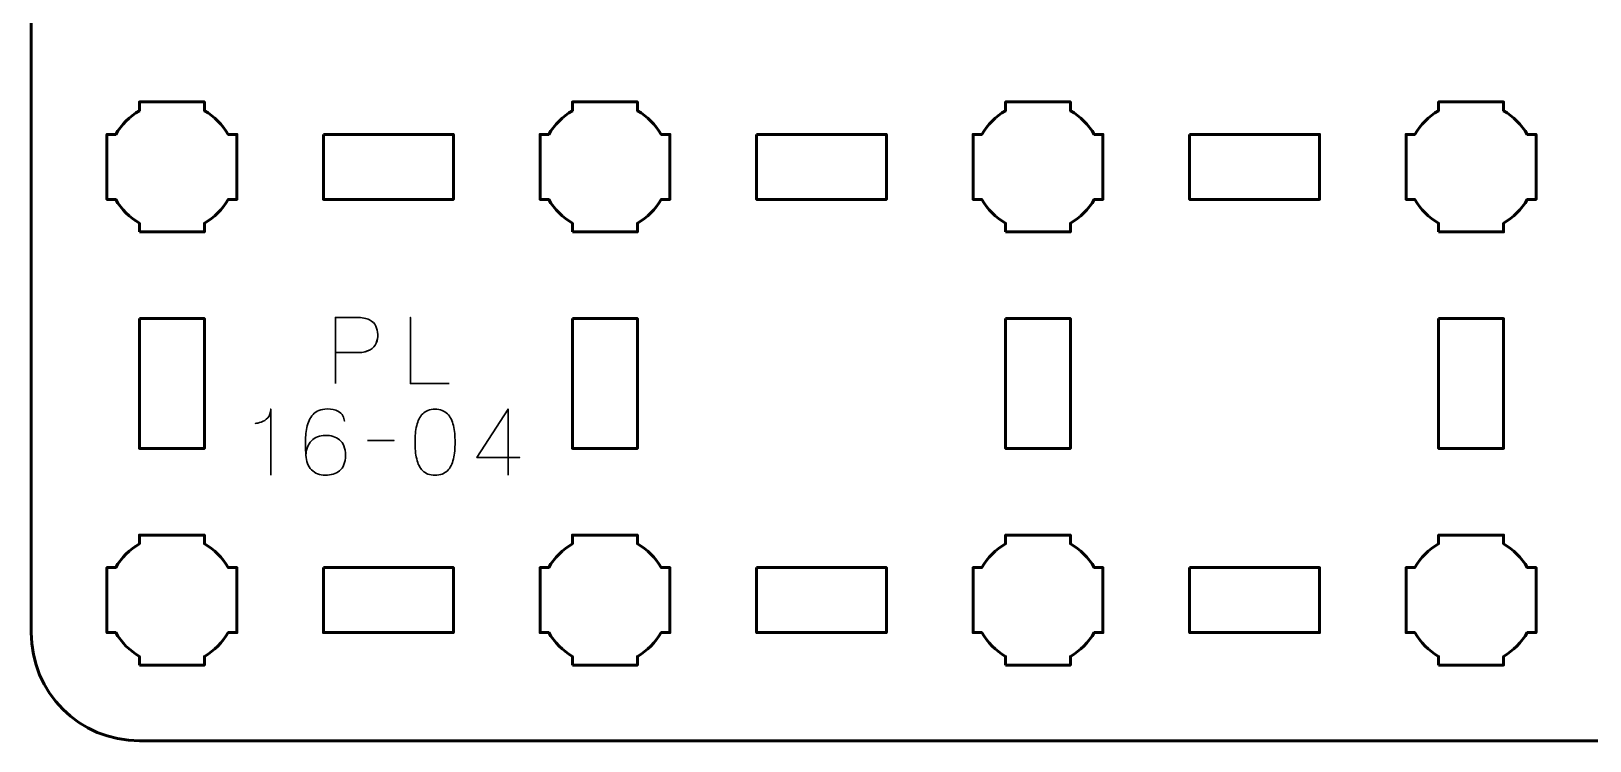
# Model space of a CAD drawing. Header units: centimetres. Extents: x -15.7 to 15.7, y -3.7 to 3.7.
# Drawn here: x -15.65 to -8.45, y -3.65 to -0.37 of the extents above; entities that cross this region are included whole.
import ezdxf

# ---------------------------------------------------------------- set-up
doc = ezdxf.new("R2010")
doc.units = ezdxf.units.CM
doc.header["$MEASUREMENT"] = 0
doc.layers.add('Layer 1', color=7, linetype='Continuous')

msp = doc.modelspace()

# ---------------------------------------------------------------- linework, layer by layer
at = {"layer": 'Layer 1', "lineweight": 53}
for points, knots in [([(-15.14993, 3.65002), (-15.14993, 3.65002), (15.14994, 3.65002), (15.14994, 3.65002), (15.14994, 3.65002), (15.42708, 3.65002), (15.65004, 3.42693), (15.65004, 3.14993), (15.65004, 3.14993), (15.65004, 3.14993), (15.65004, -3.15005), (15.65004, -3.15005), (15.65004, -3.15005), (15.65004, -3.42702), (15.42708, -3.65001), (15.14994, -3.65001), (15.14994, -3.65001), (15.14994, -3.65001), (-15.14993, -3.65001), (-15.14993, -3.65001), (-15.14993, -3.65001), (-15.42693, -3.65001), (-15.65003, -3.42702), (-15.65003, -3.15005), (-15.65003, -3.15005), (-15.65003, -3.15005), (-15.65003, 3.14993), (-15.65003, 3.14993), (-15.65003, 3.14993), (-15.65003, 3.42693), (-15.42693, 3.65002), (-15.14993, 3.65002)], [0, 0, 0, 0, 0.125, 0.125, 0.125, 0.125, 0.25, 0.25, 0.25, 0.25, 0.375, 0.375, 0.375, 0.375, 0.5, 0.5, 0.5, 0.5, 0.625, 0.625, 0.625, 0.625, 0.75, 0.75, 0.75, 0.75, 0.875, 0.875, 0.875, 0.875, 1, 1, 1, 1]), ([(-15.14993, -1.30001), (-15.14993, -1.30001), (-15.14993, -1.25994), (-15.14993, -1.25994), (-15.14993, -1.25994), (-15.19554, -1.23348), (-15.23347, -1.19556), (-15.25979, -1.14994), (-15.25979, -1.14994), (-15.25979, -1.14994), (-15.3, -1.14994), (-15.3, -1.14994), (-15.3, -1.14994), (-15.3, -1.14994), (-15.3, -1.00001), (-15.3, -1.00001), (-15.3, -1.00001), (-15.3, -1.00001), (-15.3, -0.84994), (-15.3, -0.84994), (-15.3, -0.84994), (-15.3, -0.84994), (-15.25979, -0.84994), (-15.25979, -0.84994), (-15.25979, -0.84994), (-15.23347, -0.80447), (-15.19554, -0.76644), (-15.14993, -0.74012), (-15.14993, -0.74012), (-15.14993, -0.74012), (-15.14993, -0.70001), (-15.14993, -0.70001), (-15.14993, -0.70001), (-15.14993, -0.70001), (-15, -0.70001), (-15, -0.70001), (-15, -0.70001), (-15, -0.70001), (-14.84993, -0.70001), (-14.84993, -0.70001), (-14.84993, -0.70001), (-14.84993, -0.70001), (-14.84993, -0.74012), (-14.84993, -0.74012), (-14.84993, -0.74012), (-14.80446, -0.76644), (-14.76643, -0.80447), (-14.74011, -0.84994), (-14.74011, -0.84994), (-14.74011, -0.84994), (-14.7, -0.84994), (-14.7, -0.84994), (-14.7, -0.84994), (-14.7, -0.84994), (-14.7, -1.00001), (-14.7, -1.00001), (-14.7, -1.00001), (-14.7, -1.00001), (-14.7, -1.14994), (-14.7, -1.14994), (-14.7, -1.14994), (-14.7, -1.14994), (-14.74011, -1.14994), (-14.74011, -1.14994), (-14.74011, -1.14994), (-14.76643, -1.19556), (-14.80446, -1.23348), (-14.84993, -1.25994), (-14.84993, -1.25994), (-14.84993, -1.25994), (-14.84993, -1.30001), (-14.84993, -1.30001), (-14.84993, -1.30001), (-14.84993, -1.30001), (-15, -1.30001), (-15, -1.30001), (-15, -1.30001), (-15, -1.30001), (-15.14993, -1.30001), (-15.14993, -1.30001)], [0, 0, 0, 0, 0.05, 0.05, 0.05, 0.05, 0.1, 0.1, 0.1, 0.1, 0.15, 0.15, 0.15, 0.15, 0.2, 0.2, 0.2, 0.2, 0.25, 0.25, 0.25, 0.25, 0.3, 0.3, 0.3, 0.3, 0.35, 0.35, 0.35, 0.35, 0.4, 0.4, 0.4, 0.4, 0.45, 0.45, 0.45, 0.45, 0.5, 0.5, 0.5, 0.5, 0.55, 0.55, 0.55, 0.55, 0.6, 0.6, 0.6, 0.6, 0.65, 0.65, 0.65, 0.65, 0.7, 0.7, 0.7, 0.7, 0.75, 0.75, 0.75, 0.75, 0.8, 0.8, 0.8, 0.8, 0.85, 0.85, 0.85, 0.85, 0.9, 0.9, 0.9, 0.9, 0.95, 0.95, 0.95, 0.95, 1, 1, 1, 1]), ([(-13.15, -1.30001), (-13.15, -1.30001), (-13.15, -1.25994), (-13.15, -1.25994), (-13.15, -1.25994), (-13.19547, -1.23348), (-13.2335, -1.19556), (-13.25982, -1.14994), (-13.25982, -1.14994), (-13.25982, -1.14994), (-13.29993, -1.14994), (-13.29993, -1.14994), (-13.29993, -1.14994), (-13.29993, -1.14994), (-13.29993, -1.00001), (-13.29993, -1.00001), (-13.29993, -1.00001), (-13.29993, -1.00001), (-13.29993, -0.84994), (-13.29993, -0.84994), (-13.29993, -0.84994), (-13.29993, -0.84994), (-13.25982, -0.84994), (-13.25982, -0.84994), (-13.25982, -0.84994), (-13.2335, -0.80447), (-13.19547, -0.76644), (-13.15, -0.74012), (-13.15, -0.74012), (-13.15, -0.74012), (-13.15, -0.70001), (-13.15, -0.70001), (-13.15, -0.70001), (-13.15, -0.70001), (-12.99993, -0.70001), (-12.99993, -0.70001), (-12.99993, -0.70001), (-12.99993, -0.70001), (-12.85, -0.70001), (-12.85, -0.70001), (-12.85, -0.70001), (-12.85, -0.70001), (-12.85, -0.74012), (-12.85, -0.74012), (-12.85, -0.74012), (-12.80452, -0.76644), (-12.76649, -0.80447), (-12.74018, -0.84994), (-12.74018, -0.84994), (-12.74018, -0.84994), (-12.69992, -0.84994), (-12.69992, -0.84994), (-12.69992, -0.84994), (-12.69992, -0.84994), (-12.69992, -1.00001), (-12.69992, -1.00001), (-12.69992, -1.00001), (-12.69992, -1.00001), (-12.69992, -1.14994), (-12.69992, -1.14994), (-12.69992, -1.14994), (-12.69992, -1.14994), (-12.74018, -1.14994), (-12.74018, -1.14994), (-12.74018, -1.14994), (-12.76649, -1.19556), (-12.80452, -1.23348), (-12.85, -1.25994), (-12.85, -1.25994), (-12.85, -1.25994), (-12.85, -1.30001), (-12.85, -1.30001), (-12.85, -1.30001), (-12.85, -1.30001), (-12.99993, -1.30001), (-12.99993, -1.30001), (-12.99993, -1.30001), (-12.99993, -1.30001), (-13.15, -1.30001), (-13.15, -1.30001)], [0, 0, 0, 0, 0.05, 0.05, 0.05, 0.05, 0.1, 0.1, 0.1, 0.1, 0.15, 0.15, 0.15, 0.15, 0.2, 0.2, 0.2, 0.2, 0.25, 0.25, 0.25, 0.25, 0.3, 0.3, 0.3, 0.3, 0.35, 0.35, 0.35, 0.35, 0.4, 0.4, 0.4, 0.4, 0.45, 0.45, 0.45, 0.45, 0.5, 0.5, 0.5, 0.5, 0.55, 0.55, 0.55, 0.55, 0.6, 0.6, 0.6, 0.6, 0.65, 0.65, 0.65, 0.65, 0.7, 0.7, 0.7, 0.7, 0.75, 0.75, 0.75, 0.75, 0.8, 0.8, 0.8, 0.8, 0.85, 0.85, 0.85, 0.85, 0.9, 0.9, 0.9, 0.9, 0.95, 0.95, 0.95, 0.95, 1, 1, 1, 1]), ([(-11.15007, -1.30001), (-11.15007, -1.30001), (-11.15007, -1.25994), (-11.15007, -1.25994), (-11.15007, -1.25994), (-11.19554, -1.23348), (-11.23343, -1.19556), (-11.25989, -1.14994), (-11.25989, -1.14994), (-11.25989, -1.14994), (-11.3, -1.14994), (-11.3, -1.14994), (-11.3, -1.14994), (-11.3, -1.14994), (-11.3, -1.00001), (-11.3, -1.00001), (-11.3, -1.00001), (-11.3, -1.00001), (-11.3, -0.84994), (-11.3, -0.84994), (-11.3, -0.84994), (-11.3, -0.84994), (-11.25989, -0.84994), (-11.25989, -0.84994), (-11.25989, -0.84994), (-11.23343, -0.80447), (-11.19554, -0.76644), (-11.15007, -0.74012), (-11.15007, -0.74012), (-11.15007, -0.74012), (-11.15007, -0.70001), (-11.15007, -0.70001), (-11.15007, -0.70001), (-11.15007, -0.70001), (-10.99999, -0.70001), (-10.99999, -0.70001), (-10.99999, -0.70001), (-10.99999, -0.70001), (-10.85006, -0.70001), (-10.85006, -0.70001), (-10.85006, -0.70001), (-10.85006, -0.70001), (-10.85006, -0.74012), (-10.85006, -0.74012), (-10.85006, -0.74012), (-10.80445, -0.76644), (-10.76653, -0.80447), (-10.74021, -0.84994), (-10.74021, -0.84994), (-10.74021, -0.84994), (-10.69999, -0.84994), (-10.69999, -0.84994), (-10.69999, -0.84994), (-10.69999, -0.84994), (-10.69999, -1.00001), (-10.69999, -1.00001), (-10.69999, -1.00001), (-10.69999, -1.00001), (-10.69999, -1.14994), (-10.69999, -1.14994), (-10.69999, -1.14994), (-10.69999, -1.14994), (-10.74021, -1.14994), (-10.74021, -1.14994), (-10.74021, -1.14994), (-10.76653, -1.19556), (-10.80445, -1.23348), (-10.85006, -1.25994), (-10.85006, -1.25994), (-10.85006, -1.25994), (-10.85006, -1.30001), (-10.85006, -1.30001), (-10.85006, -1.30001), (-10.85006, -1.30001), (-10.99999, -1.30001), (-10.99999, -1.30001), (-10.99999, -1.30001), (-10.99999, -1.30001), (-11.15007, -1.30001), (-11.15007, -1.30001)], [0, 0, 0, 0, 0.05, 0.05, 0.05, 0.05, 0.1, 0.1, 0.1, 0.1, 0.15, 0.15, 0.15, 0.15, 0.2, 0.2, 0.2, 0.2, 0.25, 0.25, 0.25, 0.25, 0.3, 0.3, 0.3, 0.3, 0.35, 0.35, 0.35, 0.35, 0.4, 0.4, 0.4, 0.4, 0.45, 0.45, 0.45, 0.45, 0.5, 0.5, 0.5, 0.5, 0.55, 0.55, 0.55, 0.55, 0.6, 0.6, 0.6, 0.6, 0.65, 0.65, 0.65, 0.65, 0.7, 0.7, 0.7, 0.7, 0.75, 0.75, 0.75, 0.75, 0.8, 0.8, 0.8, 0.8, 0.85, 0.85, 0.85, 0.85, 0.9, 0.9, 0.9, 0.9, 0.95, 0.95, 0.95, 0.95, 1, 1, 1, 1]), ([(-9.14996, -1.30001), (-9.14996, -1.30001), (-9.14996, -1.25994), (-9.14996, -1.25994), (-9.14996, -1.25994), (-9.19557, -1.23348), (-9.23346, -1.19556), (-9.25978, -1.14994), (-9.25978, -1.14994), (-9.25978, -1.14994), (-9.30003, -1.14994), (-9.30003, -1.14994), (-9.30003, -1.14994), (-9.30003, -1.14994), (-9.30003, -1.00001), (-9.30003, -1.00001), (-9.30003, -1.00001), (-9.30003, -1.00001), (-9.30003, -0.84994), (-9.30003, -0.84994), (-9.30003, -0.84994), (-9.30003, -0.84994), (-9.25978, -0.84994), (-9.25978, -0.84994), (-9.25978, -0.84994), (-9.23346, -0.80447), (-9.19557, -0.76644), (-9.14996, -0.74012), (-9.14996, -0.74012), (-9.14996, -0.74012), (-9.14996, -0.70001), (-9.14996, -0.70001), (-9.14996, -0.70001), (-9.14996, -0.70001), (-9.00003, -0.70001), (-9.00003, -0.70001), (-9.00003, -0.70001), (-9.00003, -0.70001), (-8.84995, -0.70001), (-8.84995, -0.70001), (-8.84995, -0.70001), (-8.84995, -0.70001), (-8.84995, -0.74012), (-8.84995, -0.74012), (-8.84995, -0.74012), (-8.80448, -0.76644), (-8.76645, -0.80447), (-8.74013, -0.84994), (-8.74013, -0.84994), (-8.74013, -0.84994), (-8.70002, -0.84994), (-8.70002, -0.84994), (-8.70002, -0.84994), (-8.70002, -0.84994), (-8.70002, -1.00001), (-8.70002, -1.00001), (-8.70002, -1.00001), (-8.70002, -1.00001), (-8.70002, -1.14994), (-8.70002, -1.14994), (-8.70002, -1.14994), (-8.70002, -1.14994), (-8.74013, -1.14994), (-8.74013, -1.14994), (-8.74013, -1.14994), (-8.76645, -1.19556), (-8.80448, -1.23348), (-8.84995, -1.25994), (-8.84995, -1.25994), (-8.84995, -1.25994), (-8.84995, -1.30001), (-8.84995, -1.30001), (-8.84995, -1.30001), (-8.84995, -1.30001), (-9.00003, -1.30001), (-9.00003, -1.30001), (-9.00003, -1.30001), (-9.00003, -1.30001), (-9.14996, -1.30001), (-9.14996, -1.30001)], [0, 0, 0, 0, 0.05, 0.05, 0.05, 0.05, 0.1, 0.1, 0.1, 0.1, 0.15, 0.15, 0.15, 0.15, 0.2, 0.2, 0.2, 0.2, 0.25, 0.25, 0.25, 0.25, 0.3, 0.3, 0.3, 0.3, 0.35, 0.35, 0.35, 0.35, 0.4, 0.4, 0.4, 0.4, 0.45, 0.45, 0.45, 0.45, 0.5, 0.5, 0.5, 0.5, 0.55, 0.55, 0.55, 0.55, 0.6, 0.6, 0.6, 0.6, 0.65, 0.65, 0.65, 0.65, 0.7, 0.7, 0.7, 0.7, 0.75, 0.75, 0.75, 0.75, 0.8, 0.8, 0.8, 0.8, 0.85, 0.85, 0.85, 0.85, 0.9, 0.9, 0.9, 0.9, 0.95, 0.95, 0.95, 0.95, 1, 1, 1, 1]), ([(-14.29998, -0.84994), (-14.29998, -0.84994), (-13.69998, -0.84994), (-13.69998, -0.84994), (-13.69998, -0.84994), (-13.69998, -0.84994), (-13.69998, -1.14994), (-13.69998, -1.14994), (-13.69998, -1.14994), (-13.69998, -1.14994), (-14.29998, -1.14994), (-14.29998, -1.14994), (-14.29998, -1.14994), (-14.29998, -1.14994), (-14.29998, -0.84994), (-14.29998, -0.84994)], [0, 0, 0, 0, 0.25, 0.25, 0.25, 0.25, 0.5, 0.5, 0.5, 0.5, 0.75, 0.75, 0.75, 0.75, 1, 1, 1, 1]), ([(-12.30002, -0.84994), (-12.30002, -0.84994), (-11.70001, -0.84994), (-11.70001, -0.84994), (-11.70001, -0.84994), (-11.70001, -0.84994), (-11.70001, -1.14994), (-11.70001, -1.14994), (-11.70001, -1.14994), (-11.70001, -1.14994), (-12.30002, -1.14994), (-12.30002, -1.14994), (-12.30002, -1.14994), (-12.30002, -1.14994), (-12.30002, -0.84994), (-12.30002, -0.84994)], [0, 0, 0, 0, 0.25, 0.25, 0.25, 0.25, 0.5, 0.5, 0.5, 0.5, 0.75, 0.75, 0.75, 0.75, 1, 1, 1, 1]), ([(-10.29994, -0.84994), (-10.29994, -0.84994), (-9.69994, -0.84994), (-9.69994, -0.84994), (-9.69994, -0.84994), (-9.69994, -0.84994), (-9.69994, -1.14994), (-9.69994, -1.14994), (-9.69994, -1.14994), (-9.69994, -1.14994), (-10.29994, -1.14994), (-10.29994, -1.14994), (-10.29994, -1.14994), (-10.29994, -1.14994), (-10.29994, -0.84994), (-10.29994, -0.84994)], [0, 0, 0, 0, 0.25, 0.25, 0.25, 0.25, 0.5, 0.5, 0.5, 0.5, 0.75, 0.75, 0.75, 0.75, 1, 1, 1, 1]), ([(-15.14993, -1.70006), (-15.14993, -1.70006), (-14.84993, -1.70006), (-14.84993, -1.70006), (-14.84993, -1.70006), (-14.84993, -1.70006), (-14.84993, -2.30007), (-14.84993, -2.30007), (-14.84993, -2.30007), (-14.84993, -2.30007), (-15.14993, -2.30007), (-15.14993, -2.30007), (-15.14993, -2.30007), (-15.14993, -2.30007), (-15.14993, -1.70006), (-15.14993, -1.70006)], [0, 0, 0, 0, 0.25, 0.25, 0.25, 0.25, 0.5, 0.5, 0.5, 0.5, 0.75, 0.75, 0.75, 0.75, 1, 1, 1, 1]), ([(-13.15, -1.70006), (-13.15, -1.70006), (-12.85, -1.70006), (-12.85, -1.70006), (-12.85, -1.70006), (-12.85, -1.70006), (-12.85, -2.30007), (-12.85, -2.30007), (-12.85, -2.30007), (-12.85, -2.30007), (-13.15, -2.30007), (-13.15, -2.30007), (-13.15, -2.30007), (-13.15, -2.30007), (-13.15, -1.70006), (-13.15, -1.70006)], [0, 0, 0, 0, 0.25, 0.25, 0.25, 0.25, 0.5, 0.5, 0.5, 0.5, 0.75, 0.75, 0.75, 0.75, 1, 1, 1, 1]), ([(-11.15007, -1.70006), (-11.15007, -1.70006), (-10.85006, -1.70006), (-10.85006, -1.70006), (-10.85006, -1.70006), (-10.85006, -1.70006), (-10.85006, -2.30007), (-10.85006, -2.30007), (-10.85006, -2.30007), (-10.85006, -2.30007), (-11.15007, -2.30007), (-11.15007, -2.30007), (-11.15007, -2.30007), (-11.15007, -2.30007), (-11.15007, -1.70006), (-11.15007, -1.70006)], [0, 0, 0, 0, 0.25, 0.25, 0.25, 0.25, 0.5, 0.5, 0.5, 0.5, 0.75, 0.75, 0.75, 0.75, 1, 1, 1, 1]), ([(-9.14996, -1.70006), (-9.14996, -1.70006), (-8.84995, -1.70006), (-8.84995, -1.70006), (-8.84995, -1.70006), (-8.84995, -1.70006), (-8.84995, -2.30007), (-8.84995, -2.30007), (-8.84995, -2.30007), (-8.84995, -2.30007), (-9.14996, -2.30007), (-9.14996, -2.30007), (-9.14996, -2.30007), (-9.14996, -2.30007), (-9.14996, -1.70006), (-9.14996, -1.70006)], [0, 0, 0, 0, 0.25, 0.25, 0.25, 0.25, 0.5, 0.5, 0.5, 0.5, 0.75, 0.75, 0.75, 0.75, 1, 1, 1, 1]), ([(-15.14993, -3.29998), (-15.14993, -3.29998), (-15.14993, -3.25987), (-15.14993, -3.25987), (-15.14993, -3.25987), (-15.19554, -3.23355), (-15.23347, -3.19552), (-15.25979, -3.15005), (-15.25979, -3.15005), (-15.25979, -3.15005), (-15.3, -3.15005), (-15.3, -3.15005), (-15.3, -3.15005), (-15.3, -3.15005), (-15.3, -2.99998), (-15.3, -2.99998), (-15.3, -2.99998), (-15.3, -2.99998), (-15.3, -2.85005), (-15.3, -2.85005), (-15.3, -2.85005), (-15.3, -2.85005), (-15.25979, -2.85005), (-15.25979, -2.85005), (-15.25979, -2.85005), (-15.23347, -2.80443), (-15.19554, -2.76655), (-15.14993, -2.74023), (-15.14993, -2.74023), (-15.14993, -2.74023), (-15.14993, -2.69998), (-15.14993, -2.69998), (-15.14993, -2.69998), (-15.14993, -2.69998), (-15, -2.69998), (-15, -2.69998), (-15, -2.69998), (-15, -2.69998), (-14.84993, -2.69998), (-14.84993, -2.69998), (-14.84993, -2.69998), (-14.84993, -2.69998), (-14.84993, -2.74023), (-14.84993, -2.74023), (-14.84993, -2.74023), (-14.80446, -2.76655), (-14.76643, -2.80443), (-14.74011, -2.85005), (-14.74011, -2.85005), (-14.74011, -2.85005), (-14.7, -2.85005), (-14.7, -2.85005), (-14.7, -2.85005), (-14.7, -2.85005), (-14.7, -2.99998), (-14.7, -2.99998), (-14.7, -2.99998), (-14.7, -2.99998), (-14.7, -3.15005), (-14.7, -3.15005), (-14.7, -3.15005), (-14.7, -3.15005), (-14.74011, -3.15005), (-14.74011, -3.15005), (-14.74011, -3.15005), (-14.76643, -3.19552), (-14.80446, -3.23355), (-14.84993, -3.25987), (-14.84993, -3.25987), (-14.84993, -3.25987), (-14.84993, -3.29998), (-14.84993, -3.29998), (-14.84993, -3.29998), (-14.84993, -3.29998), (-15, -3.29998), (-15, -3.29998), (-15, -3.29998), (-15, -3.29998), (-15.14993, -3.29998), (-15.14993, -3.29998)], [0, 0, 0, 0, 0.05, 0.05, 0.05, 0.05, 0.1, 0.1, 0.1, 0.1, 0.15, 0.15, 0.15, 0.15, 0.2, 0.2, 0.2, 0.2, 0.25, 0.25, 0.25, 0.25, 0.3, 0.3, 0.3, 0.3, 0.35, 0.35, 0.35, 0.35, 0.4, 0.4, 0.4, 0.4, 0.45, 0.45, 0.45, 0.45, 0.5, 0.5, 0.5, 0.5, 0.55, 0.55, 0.55, 0.55, 0.6, 0.6, 0.6, 0.6, 0.65, 0.65, 0.65, 0.65, 0.7, 0.7, 0.7, 0.7, 0.75, 0.75, 0.75, 0.75, 0.8, 0.8, 0.8, 0.8, 0.85, 0.85, 0.85, 0.85, 0.9, 0.9, 0.9, 0.9, 0.95, 0.95, 0.95, 0.95, 1, 1, 1, 1]), ([(-13.15, -3.29998), (-13.15, -3.29998), (-13.15, -3.25987), (-13.15, -3.25987), (-13.15, -3.25987), (-13.19547, -3.23355), (-13.2335, -3.19552), (-13.25982, -3.15005), (-13.25982, -3.15005), (-13.25982, -3.15005), (-13.29993, -3.15005), (-13.29993, -3.15005), (-13.29993, -3.15005), (-13.29993, -3.15005), (-13.29993, -2.99998), (-13.29993, -2.99998), (-13.29993, -2.99998), (-13.29993, -2.99998), (-13.29993, -2.85005), (-13.29993, -2.85005), (-13.29993, -2.85005), (-13.29993, -2.85005), (-13.25982, -2.85005), (-13.25982, -2.85005), (-13.25982, -2.85005), (-13.2335, -2.80443), (-13.19547, -2.76655), (-13.15, -2.74023), (-13.15, -2.74023), (-13.15, -2.74023), (-13.15, -2.69998), (-13.15, -2.69998), (-13.15, -2.69998), (-13.15, -2.69998), (-12.99993, -2.69998), (-12.99993, -2.69998), (-12.99993, -2.69998), (-12.99993, -2.69998), (-12.85, -2.69998), (-12.85, -2.69998), (-12.85, -2.69998), (-12.85, -2.69998), (-12.85, -2.74023), (-12.85, -2.74023), (-12.85, -2.74023), (-12.80452, -2.76655), (-12.76649, -2.80443), (-12.74018, -2.85005), (-12.74018, -2.85005), (-12.74018, -2.85005), (-12.69992, -2.85005), (-12.69992, -2.85005), (-12.69992, -2.85005), (-12.69992, -2.85005), (-12.69992, -2.99998), (-12.69992, -2.99998), (-12.69992, -2.99998), (-12.69992, -2.99998), (-12.69992, -3.15005), (-12.69992, -3.15005), (-12.69992, -3.15005), (-12.69992, -3.15005), (-12.74018, -3.15005), (-12.74018, -3.15005), (-12.74018, -3.15005), (-12.76649, -3.19552), (-12.80452, -3.23355), (-12.85, -3.25987), (-12.85, -3.25987), (-12.85, -3.25987), (-12.85, -3.29998), (-12.85, -3.29998), (-12.85, -3.29998), (-12.85, -3.29998), (-12.99993, -3.29998), (-12.99993, -3.29998), (-12.99993, -3.29998), (-12.99993, -3.29998), (-13.15, -3.29998), (-13.15, -3.29998)], [0, 0, 0, 0, 0.05, 0.05, 0.05, 0.05, 0.1, 0.1, 0.1, 0.1, 0.15, 0.15, 0.15, 0.15, 0.2, 0.2, 0.2, 0.2, 0.25, 0.25, 0.25, 0.25, 0.3, 0.3, 0.3, 0.3, 0.35, 0.35, 0.35, 0.35, 0.4, 0.4, 0.4, 0.4, 0.45, 0.45, 0.45, 0.45, 0.5, 0.5, 0.5, 0.5, 0.55, 0.55, 0.55, 0.55, 0.6, 0.6, 0.6, 0.6, 0.65, 0.65, 0.65, 0.65, 0.7, 0.7, 0.7, 0.7, 0.75, 0.75, 0.75, 0.75, 0.8, 0.8, 0.8, 0.8, 0.85, 0.85, 0.85, 0.85, 0.9, 0.9, 0.9, 0.9, 0.95, 0.95, 0.95, 0.95, 1, 1, 1, 1]), ([(-11.15007, -3.29998), (-11.15007, -3.29998), (-11.15007, -3.25987), (-11.15007, -3.25987), (-11.15007, -3.25987), (-11.19554, -3.23355), (-11.23343, -3.19552), (-11.25989, -3.15005), (-11.25989, -3.15005), (-11.25989, -3.15005), (-11.3, -3.15005), (-11.3, -3.15005), (-11.3, -3.15005), (-11.3, -3.15005), (-11.3, -2.99998), (-11.3, -2.99998), (-11.3, -2.99998), (-11.3, -2.99998), (-11.3, -2.85005), (-11.3, -2.85005), (-11.3, -2.85005), (-11.3, -2.85005), (-11.25989, -2.85005), (-11.25989, -2.85005), (-11.25989, -2.85005), (-11.23343, -2.80443), (-11.19554, -2.76655), (-11.15007, -2.74023), (-11.15007, -2.74023), (-11.15007, -2.74023), (-11.15007, -2.69998), (-11.15007, -2.69998), (-11.15007, -2.69998), (-11.15007, -2.69998), (-10.99999, -2.69998), (-10.99999, -2.69998), (-10.99999, -2.69998), (-10.99999, -2.69998), (-10.85006, -2.69998), (-10.85006, -2.69998), (-10.85006, -2.69998), (-10.85006, -2.69998), (-10.85006, -2.74023), (-10.85006, -2.74023), (-10.85006, -2.74023), (-10.80445, -2.76655), (-10.76653, -2.80443), (-10.74021, -2.85005), (-10.74021, -2.85005), (-10.74021, -2.85005), (-10.69999, -2.85005), (-10.69999, -2.85005), (-10.69999, -2.85005), (-10.69999, -2.85005), (-10.69999, -2.99998), (-10.69999, -2.99998), (-10.69999, -2.99998), (-10.69999, -2.99998), (-10.69999, -3.15005), (-10.69999, -3.15005), (-10.69999, -3.15005), (-10.69999, -3.15005), (-10.74021, -3.15005), (-10.74021, -3.15005), (-10.74021, -3.15005), (-10.76653, -3.19552), (-10.80445, -3.23355), (-10.85006, -3.25987), (-10.85006, -3.25987), (-10.85006, -3.25987), (-10.85006, -3.29998), (-10.85006, -3.29998), (-10.85006, -3.29998), (-10.85006, -3.29998), (-10.99999, -3.29998), (-10.99999, -3.29998), (-10.99999, -3.29998), (-10.99999, -3.29998), (-11.15007, -3.29998), (-11.15007, -3.29998)], [0, 0, 0, 0, 0.05, 0.05, 0.05, 0.05, 0.1, 0.1, 0.1, 0.1, 0.15, 0.15, 0.15, 0.15, 0.2, 0.2, 0.2, 0.2, 0.25, 0.25, 0.25, 0.25, 0.3, 0.3, 0.3, 0.3, 0.35, 0.35, 0.35, 0.35, 0.4, 0.4, 0.4, 0.4, 0.45, 0.45, 0.45, 0.45, 0.5, 0.5, 0.5, 0.5, 0.55, 0.55, 0.55, 0.55, 0.6, 0.6, 0.6, 0.6, 0.65, 0.65, 0.65, 0.65, 0.7, 0.7, 0.7, 0.7, 0.75, 0.75, 0.75, 0.75, 0.8, 0.8, 0.8, 0.8, 0.85, 0.85, 0.85, 0.85, 0.9, 0.9, 0.9, 0.9, 0.95, 0.95, 0.95, 0.95, 1, 1, 1, 1]), ([(-9.14996, -3.29998), (-9.14996, -3.29998), (-9.14996, -3.25987), (-9.14996, -3.25987), (-9.14996, -3.25987), (-9.19557, -3.23355), (-9.23346, -3.19552), (-9.25978, -3.15005), (-9.25978, -3.15005), (-9.25978, -3.15005), (-9.30003, -3.15005), (-9.30003, -3.15005), (-9.30003, -3.15005), (-9.30003, -3.15005), (-9.30003, -2.99998), (-9.30003, -2.99998), (-9.30003, -2.99998), (-9.30003, -2.99998), (-9.30003, -2.85005), (-9.30003, -2.85005), (-9.30003, -2.85005), (-9.30003, -2.85005), (-9.25978, -2.85005), (-9.25978, -2.85005), (-9.25978, -2.85005), (-9.23346, -2.80443), (-9.19557, -2.76655), (-9.14996, -2.74023), (-9.14996, -2.74023), (-9.14996, -2.74023), (-9.14996, -2.69998), (-9.14996, -2.69998), (-9.14996, -2.69998), (-9.14996, -2.69998), (-9.00003, -2.69998), (-9.00003, -2.69998), (-9.00003, -2.69998), (-9.00003, -2.69998), (-8.84995, -2.69998), (-8.84995, -2.69998), (-8.84995, -2.69998), (-8.84995, -2.69998), (-8.84995, -2.74023), (-8.84995, -2.74023), (-8.84995, -2.74023), (-8.80448, -2.76655), (-8.76645, -2.80443), (-8.74013, -2.85005), (-8.74013, -2.85005), (-8.74013, -2.85005), (-8.70002, -2.85005), (-8.70002, -2.85005), (-8.70002, -2.85005), (-8.70002, -2.85005), (-8.70002, -2.99998), (-8.70002, -2.99998), (-8.70002, -2.99998), (-8.70002, -2.99998), (-8.70002, -3.15005), (-8.70002, -3.15005), (-8.70002, -3.15005), (-8.70002, -3.15005), (-8.74013, -3.15005), (-8.74013, -3.15005), (-8.74013, -3.15005), (-8.76645, -3.19552), (-8.80448, -3.23355), (-8.84995, -3.25987), (-8.84995, -3.25987), (-8.84995, -3.25987), (-8.84995, -3.29998), (-8.84995, -3.29998), (-8.84995, -3.29998), (-8.84995, -3.29998), (-9.00003, -3.29998), (-9.00003, -3.29998), (-9.00003, -3.29998), (-9.00003, -3.29998), (-9.14996, -3.29998), (-9.14996, -3.29998)], [0, 0, 0, 0, 0.05, 0.05, 0.05, 0.05, 0.1, 0.1, 0.1, 0.1, 0.15, 0.15, 0.15, 0.15, 0.2, 0.2, 0.2, 0.2, 0.25, 0.25, 0.25, 0.25, 0.3, 0.3, 0.3, 0.3, 0.35, 0.35, 0.35, 0.35, 0.4, 0.4, 0.4, 0.4, 0.45, 0.45, 0.45, 0.45, 0.5, 0.5, 0.5, 0.5, 0.55, 0.55, 0.55, 0.55, 0.6, 0.6, 0.6, 0.6, 0.65, 0.65, 0.65, 0.65, 0.7, 0.7, 0.7, 0.7, 0.75, 0.75, 0.75, 0.75, 0.8, 0.8, 0.8, 0.8, 0.85, 0.85, 0.85, 0.85, 0.9, 0.9, 0.9, 0.9, 0.95, 0.95, 0.95, 0.95, 1, 1, 1, 1]), ([(-14.29998, -2.85005), (-14.29998, -2.85005), (-13.69998, -2.85005), (-13.69998, -2.85005), (-13.69998, -2.85005), (-13.69998, -2.85005), (-13.69998, -3.15005), (-13.69998, -3.15005), (-13.69998, -3.15005), (-13.69998, -3.15005), (-14.29998, -3.15005), (-14.29998, -3.15005), (-14.29998, -3.15005), (-14.29998, -3.15005), (-14.29998, -2.85005), (-14.29998, -2.85005)], [0, 0, 0, 0, 0.25, 0.25, 0.25, 0.25, 0.5, 0.5, 0.5, 0.5, 0.75, 0.75, 0.75, 0.75, 1, 1, 1, 1]), ([(-12.30002, -2.85005), (-12.30002, -2.85005), (-11.70001, -2.85005), (-11.70001, -2.85005), (-11.70001, -2.85005), (-11.70001, -2.85005), (-11.70001, -3.15005), (-11.70001, -3.15005), (-11.70001, -3.15005), (-11.70001, -3.15005), (-12.30002, -3.15005), (-12.30002, -3.15005), (-12.30002, -3.15005), (-12.30002, -3.15005), (-12.30002, -2.85005), (-12.30002, -2.85005)], [0, 0, 0, 0, 0.25, 0.25, 0.25, 0.25, 0.5, 0.5, 0.5, 0.5, 0.75, 0.75, 0.75, 0.75, 1, 1, 1, 1]), ([(-10.29994, -2.85005), (-10.29994, -2.85005), (-9.69994, -2.85005), (-9.69994, -2.85005), (-9.69994, -2.85005), (-9.69994, -2.85005), (-9.69994, -3.15005), (-9.69994, -3.15005), (-9.69994, -3.15005), (-9.69994, -3.15005), (-10.29994, -3.15005), (-10.29994, -3.15005), (-10.29994, -3.15005), (-10.29994, -3.15005), (-10.29994, -2.85005), (-10.29994, -2.85005)], [0, 0, 0, 0, 0.25, 0.25, 0.25, 0.25, 0.5, 0.5, 0.5, 0.5, 0.75, 0.75, 0.75, 0.75, 1, 1, 1, 1])]:
    msp.add_open_spline(points, degree=3, knots=knots, dxfattribs=at)
at = {"layer": 'Layer 1', "color": 40, "lineweight": 30}
for points, knots in [([(-14.24456, -2.00007), (-14.24456, -2.00007), (-14.24456, -1.69484), (-14.24456, -1.69484), (-14.24456, -1.69484), (-14.24456, -1.69484), (-14.14727, -1.69484), (-14.14727, -1.69484), (-14.14727, -1.69484), (-14.12165, -1.69512), (-14.10165, -1.69883), (-14.08747, -1.70599), (-14.08747, -1.70599), (-14.07357, -1.71329), (-14.06376, -1.72282), (-14.05812, -1.73467), (-14.05812, -1.73467), (-14.05262, -1.74652), (-14.04958, -1.75933), (-14.04902, -1.77309), (-14.04902, -1.77309), (-14.04835, -1.78716), (-14.05068, -1.80053), (-14.05618, -1.8132), (-14.05618, -1.8132), (-14.06172, -1.8259), (-14.07121, -1.83634), (-14.08444, -1.84449), (-14.08444, -1.84449), (-14.09795, -1.8526), (-14.11615, -1.85677), (-14.13929, -1.85701), (-14.13929, -1.85701), (-14.13929, -1.85701), (-14.24456, -1.85701), (-14.24456, -1.85701), (-14.24456, -1.85701), (-14.24456, -1.85701), (-14.13929, -1.85701), (-14.13929, -1.85701), (-14.13929, -1.85701), (-14.11654, -1.85677), (-14.09851, -1.8526), (-14.085, -1.84449), (-14.085, -1.84449), (-14.07163, -1.83634), (-14.0621, -1.8259), (-14.05646, -1.8132), (-14.05646, -1.8132), (-14.05096, -1.80053), (-14.04849, -1.78716), (-14.04902, -1.77309), (-14.04902, -1.77309), (-14.04958, -1.75933), (-14.05262, -1.74652), (-14.05826, -1.73467), (-14.05826, -1.73467), (-14.06405, -1.72282), (-14.07396, -1.71329), (-14.08789, -1.70599), (-14.08789, -1.70599), (-14.10207, -1.69883), (-14.12194, -1.69512), (-14.14727, -1.69484), (-14.14727, -1.69484), (-14.14727, -1.69484), (-14.24456, -1.69484), (-14.24456, -1.69484), (-14.24456, -1.69484), (-14.24456, -1.69484), (-14.24456, -2.00007), (-14.24456, -2.00007)], [0, 0, 0, 0, 0.0555556, 0.0555556, 0.0555556, 0.0555556, 0.1111111, 0.1111111, 0.1111111, 0.1111111, 0.1666667, 0.1666667, 0.1666667, 0.1666667, 0.2222222, 0.2222222, 0.2222222, 0.2222222, 0.2777778, 0.2777778, 0.2777778, 0.2777778, 0.3333333, 0.3333333, 0.3333333, 0.3333333, 0.3888889, 0.3888889, 0.3888889, 0.3888889, 0.4444444, 0.4444444, 0.4444444, 0.4444444, 0.5, 0.5, 0.5, 0.5, 0.5555556, 0.5555556, 0.5555556, 0.5555556, 0.6111111, 0.6111111, 0.6111111, 0.6111111, 0.6666667, 0.6666667, 0.6666667, 0.6666667, 0.7222222, 0.7222222, 0.7222222, 0.7222222, 0.7777778, 0.7777778, 0.7777778, 0.7777778, 0.8333333, 0.8333333, 0.8333333, 0.8333333, 0.8888889, 0.8888889, 0.8888889, 0.8888889, 0.9444444, 0.9444444, 0.9444444, 0.9444444, 1, 1, 1, 1]), ([(-13.71995, -2.00007), (-13.71995, -2.00007), (-13.89813, -2.00007), (-13.89813, -2.00007), (-13.89813, -2.00007), (-13.89813, -2.00007), (-13.89813, -1.69484), (-13.89813, -1.69484), (-13.89813, -1.69484), (-13.89813, -1.69484), (-13.89813, -2.00007), (-13.89813, -2.00007), (-13.89813, -2.00007), (-13.89813, -2.00007), (-13.71995, -2.00007), (-13.71995, -2.00007)], [0, 0, 0, 0, 0.25, 0.25, 0.25, 0.25, 0.5, 0.5, 0.5, 0.5, 0.75, 0.75, 0.75, 0.75, 1, 1, 1, 1]), ([(-14.54333, -2.4234), (-14.54333, -2.4234), (-14.54333, -2.11818), (-14.54333, -2.11818), (-14.54333, -2.11818), (-14.54389, -2.13539), (-14.54844, -2.14876), (-14.55726, -2.15815), (-14.55726, -2.15815), (-14.56608, -2.16764), (-14.57614, -2.17427), (-14.58714, -2.17797), (-14.58714, -2.17797), (-14.59847, -2.18182), (-14.60782, -2.1839), (-14.61526, -2.18418), (-14.61526, -2.18418), (-14.60782, -2.1839), (-14.59847, -2.18182), (-14.58714, -2.17797), (-14.58714, -2.17797), (-14.57614, -2.17427), (-14.56608, -2.16764), (-14.55726, -2.15815), (-14.55726, -2.15815), (-14.54844, -2.14876), (-14.54389, -2.13539), (-14.54333, -2.11818), (-14.54333, -2.11818), (-14.54333, -2.11818), (-14.54333, -2.4234), (-14.54333, -2.4234)], [0, 0, 0, 0, 0.125, 0.125, 0.125, 0.125, 0.25, 0.25, 0.25, 0.25, 0.375, 0.375, 0.375, 0.375, 0.5, 0.5, 0.5, 0.5, 0.625, 0.625, 0.625, 0.625, 0.75, 0.75, 0.75, 0.75, 0.875, 0.875, 0.875, 0.875, 1, 1, 1, 1]), ([(-14.38126, -2.3315), (-14.38088, -2.30377), (-14.3723, -2.28162), (-14.35565, -2.26507), (-14.35565, -2.26507), (-14.33911, -2.24853), (-14.31773, -2.24013), (-14.29155, -2.23971), (-14.29155, -2.23971), (-14.26538, -2.23928), (-14.24333, -2.24606), (-14.22569, -2.2601), (-14.22569, -2.2601), (-14.20819, -2.27417), (-14.19909, -2.29799), (-14.19842, -2.3315), (-14.19842, -2.3315), (-14.19909, -2.36526), (-14.20819, -2.38907), (-14.22569, -2.40315), (-14.22569, -2.40315), (-14.24333, -2.41705), (-14.26538, -2.42382), (-14.29155, -2.4234), (-14.29155, -2.4234), (-14.31773, -2.42312), (-14.33882, -2.41472), (-14.35495, -2.39818), (-14.35495, -2.39818), (-14.37135, -2.38163), (-14.38017, -2.35948), (-14.38126, -2.3315), (-14.38126, -2.3315), (-14.38225, -2.31714), (-14.38278, -2.29827), (-14.3832, -2.27484), (-14.3832, -2.27484), (-14.38377, -2.25156), (-14.38169, -2.22785), (-14.37699, -2.20387), (-14.37699, -2.20387), (-14.37244, -2.17991), (-14.36295, -2.15963), (-14.34835, -2.14312), (-14.34835, -2.14312), (-14.33388, -2.12657), (-14.31194, -2.11803), (-14.28259, -2.11733), (-14.28259, -2.11733), (-14.26153, -2.11775), (-14.24527, -2.12107), (-14.23394, -2.12728), (-14.23394, -2.12728), (-14.22265, -2.13359), (-14.21493, -2.14104), (-14.21052, -2.14957), (-14.21052, -2.14957), (-14.20625, -2.15825), (-14.20378, -2.16626), (-14.20308, -2.1737), (-14.20308, -2.1737), (-14.20378, -2.16626), (-14.20625, -2.15825), (-14.21052, -2.14957), (-14.21052, -2.14957), (-14.21493, -2.14104), (-14.22265, -2.13359), (-14.23394, -2.12728), (-14.23394, -2.12728), (-14.24527, -2.12107), (-14.26153, -2.11775), (-14.28259, -2.11733), (-14.28259, -2.11733), (-14.31194, -2.11803), (-14.33388, -2.12657), (-14.34835, -2.14312), (-14.34835, -2.14312), (-14.36295, -2.15963), (-14.37244, -2.17991), (-14.37699, -2.20387), (-14.37699, -2.20387), (-14.38169, -2.22785), (-14.38377, -2.25156), (-14.3832, -2.27484), (-14.3832, -2.27484), (-14.38278, -2.29827), (-14.38225, -2.31714), (-14.38126, -2.3315), (-14.38126, -2.3315), (-14.38017, -2.35948), (-14.37135, -2.38163), (-14.35495, -2.39818), (-14.35495, -2.39818), (-14.33882, -2.41472), (-14.31773, -2.42312), (-14.29155, -2.4234), (-14.29155, -2.4234), (-14.26538, -2.42382), (-14.24333, -2.41705), (-14.22569, -2.40315), (-14.22569, -2.40315), (-14.20819, -2.38907), (-14.19909, -2.36526), (-14.19842, -2.3315), (-14.19842, -2.3315), (-14.19909, -2.29799), (-14.20819, -2.27417), (-14.22569, -2.2601), (-14.22569, -2.2601), (-14.24333, -2.24606), (-14.26538, -2.23928), (-14.29155, -2.23971), (-14.29155, -2.23971), (-14.31773, -2.24013), (-14.33911, -2.24853), (-14.35565, -2.26507), (-14.35565, -2.26507), (-14.3723, -2.28162), (-14.38088, -2.30377), (-14.38126, -2.3315)], [0, 0, 0, 0, 0.0333333, 0.0333333, 0.0333333, 0.0333333, 0.0666667, 0.0666667, 0.0666667, 0.0666667, 0.1, 0.1, 0.1, 0.1, 0.1333333, 0.1333333, 0.1333333, 0.1333333, 0.1666667, 0.1666667, 0.1666667, 0.1666667, 0.2, 0.2, 0.2, 0.2, 0.2333333, 0.2333333, 0.2333333, 0.2333333, 0.2666667, 0.2666667, 0.2666667, 0.2666667, 0.3, 0.3, 0.3, 0.3, 0.3333333, 0.3333333, 0.3333333, 0.3333333, 0.3666667, 0.3666667, 0.3666667, 0.3666667, 0.4, 0.4, 0.4, 0.4, 0.4333333, 0.4333333, 0.4333333, 0.4333333, 0.4666667, 0.4666667, 0.4666667, 0.4666667, 0.5, 0.5, 0.5, 0.5, 0.5333333, 0.5333333, 0.5333333, 0.5333333, 0.5666667, 0.5666667, 0.5666667, 0.5666667, 0.6, 0.6, 0.6, 0.6, 0.6333333, 0.6333333, 0.6333333, 0.6333333, 0.6666667, 0.6666667, 0.6666667, 0.6666667, 0.7, 0.7, 0.7, 0.7, 0.7333333, 0.7333333, 0.7333333, 0.7333333, 0.7666667, 0.7666667, 0.7666667, 0.7666667, 0.8, 0.8, 0.8, 0.8, 0.8333333, 0.8333333, 0.8333333, 0.8333333, 0.8666667, 0.8666667, 0.8666667, 0.8666667, 0.9, 0.9, 0.9, 0.9, 0.9333333, 0.9333333, 0.9333333, 0.9333333, 0.9666667, 0.9666667, 0.9666667, 0.9666667, 1, 1, 1, 1]), ([(-13.78472, -2.4234), (-13.7602, -2.42312), (-13.74118, -2.41624), (-13.72767, -2.40273), (-13.72767, -2.40273), (-13.7143, -2.38921), (-13.70492, -2.37105), (-13.6997, -2.34801), (-13.6997, -2.34801), (-13.69458, -2.32515), (-13.69211, -2.2995), (-13.69239, -2.271), (-13.69239, -2.271), (-13.69211, -2.24288), (-13.69458, -2.21724), (-13.6997, -2.19423), (-13.6997, -2.19423), (-13.70492, -2.17148), (-13.7143, -2.15331), (-13.72767, -2.13952), (-13.72767, -2.13952), (-13.74118, -2.12601), (-13.7602, -2.11899), (-13.78472, -2.11856), (-13.78472, -2.11856), (-13.80938, -2.11899), (-13.82839, -2.12601), (-13.84176, -2.13952), (-13.84176, -2.13952), (-13.85527, -2.15331), (-13.86451, -2.17148), (-13.86959, -2.19423), (-13.86959, -2.19423), (-13.87485, -2.21724), (-13.87732, -2.24288), (-13.8769, -2.271), (-13.8769, -2.271), (-13.87732, -2.2995), (-13.87485, -2.32515), (-13.86959, -2.34801), (-13.86959, -2.34801), (-13.86451, -2.37105), (-13.85527, -2.38921), (-13.84176, -2.40273), (-13.84176, -2.40273), (-13.82839, -2.41624), (-13.80938, -2.42312), (-13.78472, -2.4234)], [0, 0, 0, 0, 0.0833333, 0.0833333, 0.0833333, 0.0833333, 0.1666667, 0.1666667, 0.1666667, 0.1666667, 0.25, 0.25, 0.25, 0.25, 0.3333333, 0.3333333, 0.3333333, 0.3333333, 0.4166667, 0.4166667, 0.4166667, 0.4166667, 0.5, 0.5, 0.5, 0.5, 0.5833333, 0.5833333, 0.5833333, 0.5833333, 0.6666667, 0.6666667, 0.6666667, 0.6666667, 0.75, 0.75, 0.75, 0.75, 0.8333333, 0.8333333, 0.8333333, 0.8333333, 0.9166667, 0.9166667, 0.9166667, 0.9166667, 1, 1, 1, 1]), ([(-13.78472, -2.4234), (-13.7602, -2.42312), (-13.74118, -2.41624), (-13.72767, -2.40273), (-13.72767, -2.40273), (-13.7143, -2.38921), (-13.70492, -2.37105), (-13.6997, -2.34801), (-13.6997, -2.34801), (-13.69458, -2.32515), (-13.69211, -2.2995), (-13.69239, -2.271), (-13.69239, -2.271), (-13.69211, -2.24288), (-13.69458, -2.21724), (-13.6997, -2.19423), (-13.6997, -2.19423), (-13.70492, -2.17148), (-13.7143, -2.15331), (-13.72767, -2.13952), (-13.72767, -2.13952), (-13.74118, -2.12601), (-13.7602, -2.11899), (-13.78472, -2.11856), (-13.78472, -2.11856), (-13.80938, -2.11899), (-13.82839, -2.12601), (-13.84176, -2.13952), (-13.84176, -2.13952), (-13.85527, -2.15331), (-13.86451, -2.17148), (-13.86959, -2.19423), (-13.86959, -2.19423), (-13.87485, -2.21724), (-13.87732, -2.24288), (-13.8769, -2.271), (-13.8769, -2.271), (-13.87732, -2.2995), (-13.87485, -2.32515), (-13.86959, -2.34801), (-13.86959, -2.34801), (-13.86451, -2.37105), (-13.85527, -2.38921), (-13.84176, -2.40273), (-13.84176, -2.40273), (-13.82839, -2.41624), (-13.80938, -2.42312), (-13.78472, -2.4234)], [0, 0, 0, 0, 0.0833333, 0.0833333, 0.0833333, 0.0833333, 0.1666667, 0.1666667, 0.1666667, 0.1666667, 0.25, 0.25, 0.25, 0.25, 0.3333333, 0.3333333, 0.3333333, 0.3333333, 0.4166667, 0.4166667, 0.4166667, 0.4166667, 0.5, 0.5, 0.5, 0.5, 0.5833333, 0.5833333, 0.5833333, 0.5833333, 0.6666667, 0.6666667, 0.6666667, 0.6666667, 0.75, 0.75, 0.75, 0.75, 0.8333333, 0.8333333, 0.8333333, 0.8333333, 0.9166667, 0.9166667, 0.9166667, 0.9166667, 1, 1, 1, 1]), ([(-13.44778, -2.4234), (-13.44778, -2.4234), (-13.44778, -2.11818), (-13.44778, -2.11818), (-13.44778, -2.11818), (-13.44778, -2.11818), (-13.59164, -2.34208), (-13.59164, -2.34208), (-13.59164, -2.34208), (-13.59164, -2.34208), (-13.39363, -2.34208), (-13.39363, -2.34208), (-13.39363, -2.34208), (-13.39363, -2.34208), (-13.59164, -2.34208), (-13.59164, -2.34208), (-13.59164, -2.34208), (-13.59164, -2.34208), (-13.44778, -2.11818), (-13.44778, -2.11818), (-13.44778, -2.11818), (-13.44778, -2.11818), (-13.44778, -2.4234), (-13.44778, -2.4234)], [0, 0, 0, 0, 0.1666667, 0.1666667, 0.1666667, 0.1666667, 0.3333333, 0.3333333, 0.3333333, 0.3333333, 0.5, 0.5, 0.5, 0.5, 0.6666667, 0.6666667, 0.6666667, 0.6666667, 0.8333333, 0.8333333, 0.8333333, 0.8333333, 1, 1, 1, 1]), ([(-14.09685, -2.26384), (-14.09685, -2.26384), (-13.97366, -2.26384), (-13.97366, -2.26384), (-13.97366, -2.26384), (-13.97366, -2.26384), (-14.09685, -2.26384), (-14.09685, -2.26384)], [0, 0, 0, 0, 0.5, 0.5, 0.5, 0.5, 1, 1, 1, 1])]:
    msp.add_open_spline(points, degree=3, knots=knots, dxfattribs=at)

doc.saveas('drawing.dxf')
